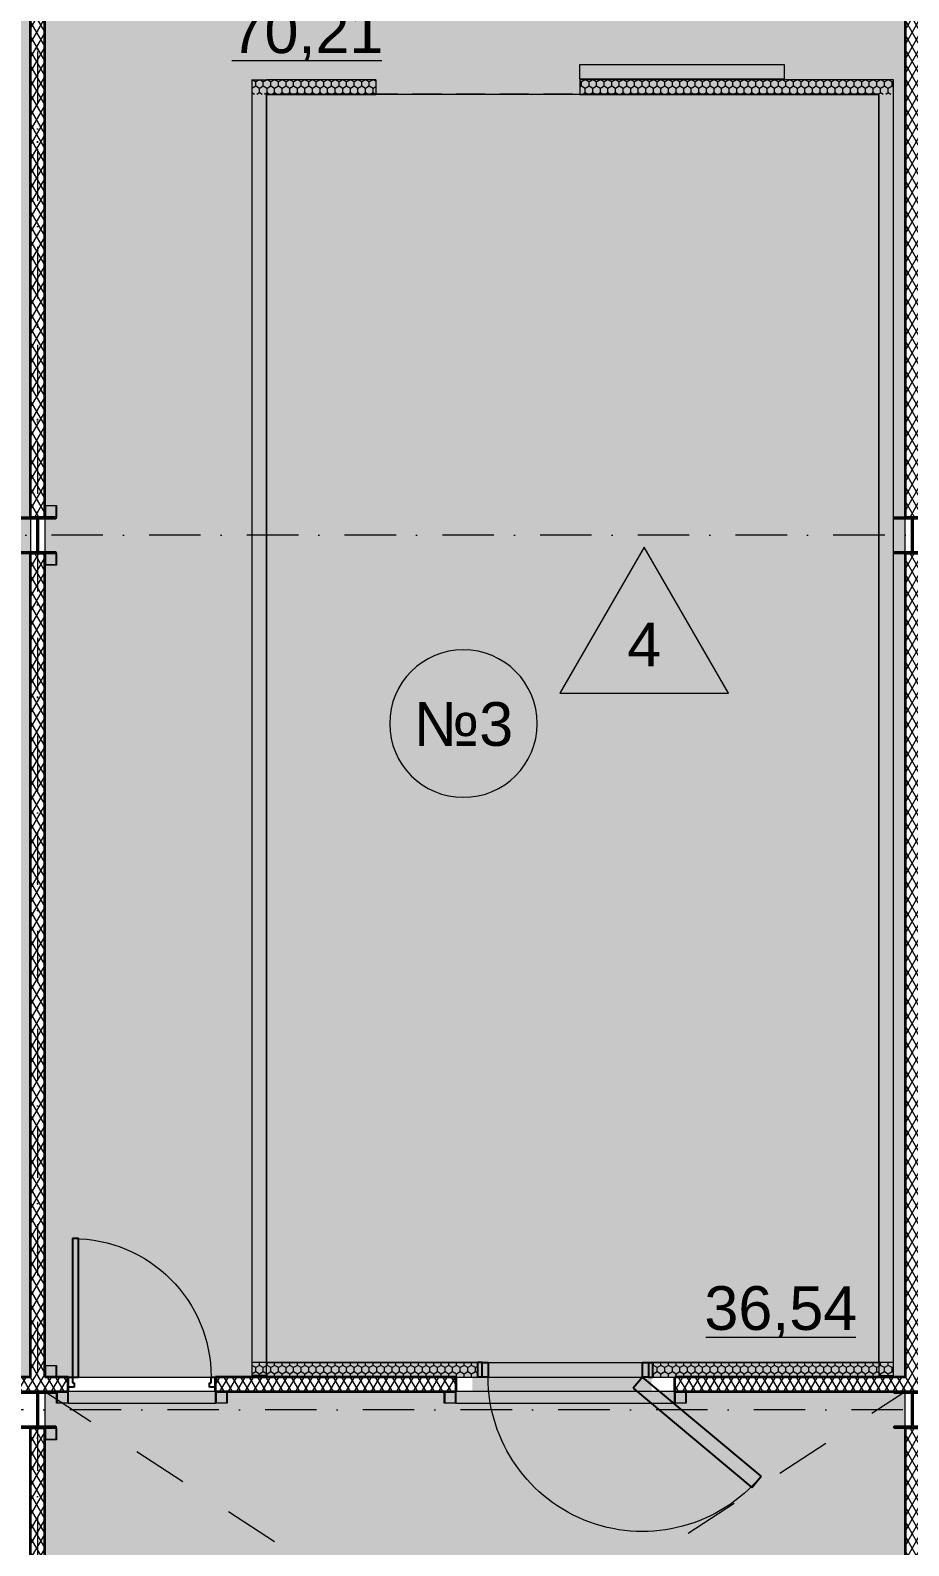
# Model space of a CAD drawing. Header units: millimetres. Extents: x -10605 to 104127, y -15987 to 52426.
# Drawn here: x 57950 to 63975, y 27068 to 37464 of the extents above; entities that cross this region are included whole.
import ezdxf
from ezdxf.enums import TextEntityAlignment as Align

# ---------------------------------------------------------------- set-up
doc = ezdxf.new("R2010")
doc.units = ezdxf.units.MM
doc.header["$MEASUREMENT"] = 0
for name, pattern in [('Dot & Dashed', [670.277762, 352.777767, -176.388884, 0, -141.111112]), ('roto_dd', [752.592, 376.296, -376.296]), ('Крупный пунктир', [634.99999, 0, -634.99999]), ('Штриховая', [300, 200, -100])]:
    doc.linetypes.add(name, pattern=pattern)
for name, color, linetype in [('Двери Archicad', 7, 'Continuous'), ('Зоны', 7, 'Continuous'), ('Зоны морозильные камеры', 7, 'Continuous'), ('Металлический каркас здания', 7, 'Continuous'), ('Морозильные камеры', 7, 'Continuous'), ('Оси', 7, 'Continuous'), ('Стены', 7, 'Continuous')]:
    doc.layers.add(name, color=color, linetype=linetype)
for name, color, linetype, lineweight in [('Двери Archicad_Ном._пера__3', 7, 'Continuous', 0), ('Двери Archicad_Ном._пера__97', 7, 'Continuous', 35), ('Двери Archicad_Ном._пера__98', 7, 'Continuous', 25), ('Зоны морозильные камеры_Ном._пера__100', 7, 'Continuous', 9), ('Зоны_Ном._пера__91', 255, 'Continuous', 0), ('Мебель и  оборудование_Ном._пера__200', 7, 'Continuous', 0), ('Металлический каркас здания_Ном._пера__98', 7, 'Continuous', 25), ('Металлический каркас здания_Ном._пера__99', 7, 'Continuous', 15), ('Оси_Ном._пера__200', 7, 'Continuous', 0), ('Паспорта Зон Archicad_Ном._пера__100', 7, 'Continuous', 9), ('Стены _Ном._пера__97', 7, 'Continuous', 35)]:
    doc.layers.add(name, color=color, linetype=linetype, lineweight=lineweight)
for name, color, linetype, lineweight, true_color in [('Двери Archicad_Ном._пера__6', 7, 'Continuous', 13, 0xc23fa3ff), ('Зоны морозильные камеры_Ном._пера__6', 7, 'Continuous', 13, 0xc23fa3ff), ('Морозильные камеры_Ном._пера__6', 7, 'Continuous', 13, 0xc23fa3ff)]:
    doc.layers.add(name, color=color, linetype=linetype, lineweight=lineweight, true_color=true_color)
doc.styles.add('РЎР“Р•РќР•Р\xa0РР\xa0_РЎРўРР›Р¬_1', font='arial.ttf')
pattern_1 = [(90, (0, 0), (-60, 0), [])]
pattern_2 = [(60, (0, 0), (-43.30127, 25), []), (120, (0, 0), (43.30127, 25), [])]
pattern_3 = [(90, (0, 0), (-51.961524, 0), [30, -60]), (90, (-25.98, 45), (-51.961524, 0), [30, -60]), (150, (-1e-14, 30), (25.980762, 45), [30, -60]), (150, (-51.96, 30), (25.980762, 45), [30, -60]), (210, (0, 0), (-25.980762, 45), [30, -60]), (210, (-51.96, -2e-14), (-25.980762, 45), [30, -60])]

# ---------------------------------------------------------------- blocks, each defined once
blk = doc.blocks.new('Разгрузочный тамбур_16_20', base_point=(59625, 38770))
at = {"layer": 'Зоны', "linetype": 'Continuous', "lineweight": 0, "true_color": 0x3f3f3f}
for points in [[(59470, 28225), (63870, 28225), (63950, 28225), (63950, 40125), (58050, 40125), (58050, 28225)], [(62213, 28225), (60983, 28225), (60983, 28125), (62213, 28125)]]:
    blk.add_hatch(color=250, dxfattribs=at).paths.add_polyline_path(points)
at = {"layer": 'Паспорта Зон Archicad_Ном._пера__100', "color": 7, "linetype": 'Continuous', "lineweight": 9}
blk.add_line((59333, 37258), (60362, 37258), dxfattribs=at)
at = {"layer": 'Паспорта Зон Archicad_Ном._пера__100', "color": 7, "lineweight": 9, "style": 'РЎР“Р•РќР•Р\xa0РР\xa0_РЎРўРР›Р¬_1'}
for tag, p in [('ROOM_NUMBER', (60149, 38612)), ('ROOM_AREA', (59848, 37458))]:
    blk.add_attdef(tag, text='', height=300, dxfattribs=at).set_placement(p, align=Align.MIDDLE_CENTER)
blk = doc.blocks.new('Разгрузочный тамбур_15_21', base_point=(53628, 38770))
at = {"layer": 'Зоны', "linetype": 'Continuous', "lineweight": 0, "true_color": 0x3f3f3f}
blk.add_hatch(color=250, dxfattribs=at).paths.add_polyline_path([(51875, 40125), (51875, 28225), (53470, 28225), (57870, 28225), (57953, 28225), (57953, 40125)])
at = {"layer": 'Паспорта Зон Archicad_Ном._пера__100', "color": 7, "lineweight": 9, "style": 'РЎР“Р•РќР•Р\xa0РР\xa0_РЎРўРР›Р¬_1'}
for tag, p in [('ROOM_NUMBER', (54310, 38687)), ('ROOM_AREA', (53826, 37458))]:
    blk.add_attdef(tag, text='', height=300, dxfattribs=at).set_placement(p, align=Align.MIDDLE_CENTER)
blk = doc.blocks.new('Колонна SHS ГК 27')
at = {"layer": 'Металлический каркас здания_Ном._пера__99', "linetype": 'Continuous', "lineweight": 0, "true_color": 0xffffff}
h = blk.add_hatch(dxfattribs=at)
h.set_pattern_fill('Barabбs_tйglakц_бllу', style=0, pattern_type=2)
h.set_pattern_definition(pattern_1)
h.paths.add_polyline_path([(-40, -40), (40, -40), (40, 40), (-40, 40)])
h.paths.add_polyline_path([(-36.4, -36.4), (-36.4, 36.4), (36.4, 36.4), (36.4, -36.4)], flags=0)
at = {"layer": 'Металлический каркас здания_Ном._пера__99', "color": 7, "linetype": 'Continuous', "lineweight": 15}
for p, q in [((40, 40), (-40, 40)), ((-40, 40), (-40, -40)), ((-36.4, -36.4), (-36.4, 36.4)), ((-36.4, 36.4), (36.4, 36.4)), ((36.4, 36.4), (36.4, -36.4)), ((40, -40), (40, 40)), ((-40, -40), (40, -40)), ((36.4, -36.4), (-36.4, -36.4))]:
    blk.add_line(p, q, dxfattribs=at)
blk = doc.blocks.new('Труба Квадратного Сечения ГК SHS 27_5')
at = {"layer": 'Металлический каркас здания_Ном._пера__99', "color": 7, "linetype": 'Continuous', "lineweight": 15}
for p, q in [((505, 40), (0, 40)), ((0, 40), (0, 0)), ((0, 0), (0, -40)), ((1010, 40), (505, 40)), ((1010, 0), (1010, 40)), ((1010, -40), (1010, 0)), ((0, -40), (505, -40)), ((505, -40), (1010, -40))]:
    blk.add_line(p, q, dxfattribs=at)
blk = doc.blocks.new('Труба Квадратного Сечения ГК SHS 27_6')
at = {"layer": 'Металлический каркас здания_Ном._пера__99', "color": 7, "linetype": 'Continuous', "lineweight": 15}
for p, q in [((750, 40), (0, 40)), ((0, 40), (0, 0)), ((0, 0), (0, -40)), ((1500, 40), (750, 40)), ((1500, 0), (1500, 40)), ((1500, -40), (1500, 0)), ((0, -40), (750, -40)), ((750, -40), (1500, -40))]:
    blk.add_line(p, q, dxfattribs=at)
blk = doc.blocks.new('Зона подготовки товара_44_63', base_point=(61000, 26475))
at = {"layer": 'Зоны', "linetype": 'Continuous', "lineweight": 0, "true_color": 0x3f3f3f}
blk.add_hatch(color=250, dxfattribs=at).paths.add_polyline_path([(63950, 28125), (58050, 28125), (58050, 24275), (63950, 24275)])
at = {"layer": 'Паспорта Зон Archicad_Ном._пера__100', "color": 7, "linetype": 'Continuous', "lineweight": 9}
blk.add_line((62773, 24470), (63802, 24470), dxfattribs=at)
for start, end in [(0, 180), (180, 0)]:
    blk.add_arc((61795, 25328), 506, start, end, dxfattribs=at)
at = {"layer": 'Паспорта Зон Archicad_Ном._пера__100', "color": 7, "lineweight": 9, "style": 'РЎР“Р•РќР•Р\xa0РР\xa0_РЎРўРР›Р¬_1'}
for tag, p in [('ROOM_NUMBER', (61795, 25328)), ('ROOM_AREA', (63288, 24669))]:
    blk.add_attdef(tag, text='', height=300, dxfattribs=at).set_placement(p, align=Align.MIDDLE_CENTER)
blk = doc.blocks.new('Морозильная камера №3_№3_96', base_point=(61105, 33075))
at = {"layer": 'Зоны морозильные камеры_Ном._пера__6', "linetype": 'Continuous', "lineweight": 0, "true_color": 0x0f283f}
for points in [[(61770, 37025), (61770, 37125), (60270, 37125), (60270, 37025)], [(59570, 28325), (63770, 28325), (63770, 37025), (59570, 37025)]]:
    blk.add_hatch(color=158, dxfattribs=at).paths.add_polyline_path(points)
at = {"layer": 'Зоны морозильные камеры_Ном._пера__100', "color": 7, "linetype": 'Штриховая', "lineweight": 9, "flags": 128}
blk.add_lwpolyline([(59570, 28325), (63770, 28325), (63770, 37025), (59570, 37025)], close=True, dxfattribs=at)
at = {"layer": 'Паспорта Зон Archicad_Ном._пера__100', "color": 7, "linetype": 'Continuous', "lineweight": 9}
for p, q in [((62161, 33919), (61582, 32917)), ((62739, 32917), (62161, 33919)), ((61582, 32917), (62739, 32917)), ((62583, 28498), (63612, 28498))]:
    blk.add_line(p, q, dxfattribs=at)
for start, end in [(0, 180), (180, 0)]:
    blk.add_arc((60921, 32708), 506, start, end, dxfattribs=at)
at = {"layer": 'Паспорта Зон Archicad_Ном._пера__100', "color": 7, "lineweight": 9, "style": 'РЎР“Р•РќР•Р\xa0РР\xa0_РЎРўРР›Р¬_1'}
for tag, p in [('DUMMY_112', (62161, 33251)), ('ROOM_NUMBER', (60921, 32705)), ('ROOM_AREA', (63098, 28698))]:
    blk.add_attdef(tag, text='', height=300, dxfattribs=at).set_placement(p, align=Align.MIDDLE_CENTER)
blk = doc.blocks.new('Однопольная Дверь 27_3')
at = {"layer": 'Двери Archicad_Ном._пера__3', "color": 7, "linetype": 'Continuous', "lineweight": 0}
blk.add_arc((475, 0), 950, 90, 180, dxfattribs=at)
at = {"layer": 'Двери Archicad_Ном._пера__97', "color": 7, "linetype": 'Continuous', "lineweight": 35}
for p, q in [((-505, -70), (-505, 0)), ((-505, -70), (-505, 0)), ((505, -70), (505, 0)), ((505, -70), (505, 0)), ((-505, -100), (-505, -70)), ((505, -100), (505, -70))]:
    blk.add_line(p, q, dxfattribs=at)
at = {"layer": 'Двери Archicad_Ном._пера__98', "color": 7, "linetype": 'Continuous', "lineweight": 25}
for p, q in [((435, 0), (435, 950)), ((435, 950), (475, 950)), ((475, 950), (475, 0)), ((-475, 0), (-505, 0)), ((-505, 0), (-505, -70)), ((-475, -40), (-475, 0)), ((475, 0), (435, 0)), ((505, 0), (475, 0)), ((475, 0), (475, -40)), ((505, -70), (505, 0)), ((-505, -70), (-465, -70)), ((-465, -40), (-475, -40)), ((-465, -70), (-465, -40)), ((475, -40), (465, -40)), ((465, -40), (465, -70)), ((465, -70), (505, -70))]:
    blk.add_line(p, q, dxfattribs=at)
blk = doc.blocks.new('Простой Проем Двери')
at = {"layer": 'Двери Archicad_Ном._пера__97', "color": 7, "linetype": 'Continuous', "lineweight": 35}
for p, q in [((-750, 0), (-750, -100)), ((750, 0), (750, -100))]:
    blk.add_line(p, q, dxfattribs=at)
blk = doc.blocks.new('Стена_109', base_point=(98125, 28125))
at = {"layer": 'Стены', "linetype": 'Continuous', "lineweight": 0, "true_color": 0x000000}
h = blk.add_hatch(dxfattribs=at)
h.set_pattern_fill('Batt_Insulation__3_', color=18, style=0, pattern_type=2)
h.set_pattern_definition(pattern_2)
h.paths.add_polyline_path([(56370, 28125), (58210, 28125), (58210, 28225), (56370, 28225)])
h = blk.add_hatch(dxfattribs=at)
h.set_pattern_fill('Batt_Insulation__3_', color=18, style=0, pattern_type=2)
h.set_pattern_definition(pattern_2)
h.paths.add_polyline_path([(59220, 28125), (60870, 28125), (60870, 28225), (59220, 28225)])
h = blk.add_hatch(dxfattribs=at)
h.set_pattern_fill('Batt_Insulation__3_', color=18, style=0, pattern_type=2)
h.set_pattern_definition(pattern_2)
h.paths.add_polyline_path([(62370, 28125), (64210, 28125), (64210, 28225), (62370, 28225)])
at = {"layer": 'Стены _Ном._пера__97', "color": 7, "linetype": 'Continuous', "lineweight": 35}
for p, q in [((58210, 28155), (58210, 28225)), ((59220, 28155), (59220, 28225)), ((60870, 28125), (60870, 28225)), ((62370, 28125), (62370, 28225)), ((58210, 28125), (58210, 28155)), ((59220, 28125), (59220, 28155))]:
    blk.add_line(p, q, dxfattribs=at)
at = {"layer": 'Стены _Ном._пера__97', "color": 7, "linetype": 'Continuous', "lineweight": 35, "flags": 128}
for points in [[(57950, 28225), (56370, 28225)], [(58210, 28225), (58050, 28225)], [(60870, 28225), (59220, 28225)], [(63950, 28225), (62370, 28225)], [(56370, 28125), (58210, 28125)], [(59220, 28125), (60870, 28125)], [(62370, 28125), (64210, 28125)]]:
    blk.add_lwpolyline(points, dxfattribs=at)
at = {"layer": 'Двери Archicad', "color": 7, "linetype": 'Continuous', "lineweight": 50, "xscale": -1, "zscale": 1000}
blk.add_blockref('Однопольная Дверь 27_3', (58715, 28225), dxfattribs=at)
at = {"layer": 'Двери Archicad', "color": 7, "linetype": 'Continuous', "lineweight": 50, "zscale": 1000, "rotation": 180}
blk.add_blockref('Простой Проем Двери', (61620, 28125), dxfattribs=at)
blk = doc.blocks.new('Стена_127', base_point=(64000, 22125))
at = {"layer": 'Стены', "linetype": 'Continuous', "lineweight": 0, "true_color": 0x000000}
h = blk.add_hatch(dxfattribs=at)
h.set_pattern_fill('Batt_Insulation__3_', color=18, style=0, pattern_type=2)
h.set_pattern_definition(pattern_2)
h.paths.add_polyline_path([(64050, 22125), (64050, 27875), (63950, 27875), (63950, 22125)])
at = {"layer": 'Стены _Ном._пера__97', "color": 7, "linetype": 'Continuous', "lineweight": 35, "flags": 128}
for points in [[(64050, 27875), (63950, 27875)], [(63950, 27875), (63950, 24275)], [(64050, 24275), (64050, 27875)], [(63950, 24175), (63950, 22125)], [(64050, 22125), (64050, 24175)], [(63950, 22125), (64050, 22125)]]:
    blk.add_lwpolyline(points, dxfattribs=at)
blk = doc.blocks.new('Стена_130', base_point=(58000, 22125))
at = {"layer": 'Стены', "linetype": 'Continuous', "lineweight": 0, "true_color": 0x000000}
h = blk.add_hatch(dxfattribs=at)
h.set_pattern_fill('Batt_Insulation__3_', color=18, style=0, pattern_type=2)
h.set_pattern_definition(pattern_2)
h.paths.add_polyline_path([(58050, 22125), (58050, 27875), (57950, 27875), (57950, 22125)])
at = {"layer": 'Стены _Ном._пера__97', "color": 7, "linetype": 'Continuous', "lineweight": 35, "flags": 128}
for points in [[(58050, 27875), (57950, 27875)], [(57950, 27875), (57950, 24275)], [(58050, 24275), (58050, 27875)], [(57950, 24175), (57950, 22125)], [(58050, 22125), (58050, 24175)], [(57950, 22125), (58050, 22125)]]:
    blk.add_lwpolyline(points, dxfattribs=at)
blk = doc.blocks.new('Стена_131', base_point=(59470, 37125))
at = {"layer": 'Морозильные камеры', "linetype": 'Continuous', "lineweight": 0, "true_color": 0x000000}
h = blk.add_hatch(dxfattribs=at)
h.set_pattern_fill('Styrofoam_SM_Insulation__3_', color=18, style=0, pattern_type=2)
h.set_pattern_definition(pattern_3)
h.paths.add_polyline_path([(59470, 37125), (59570, 37025), (59570, 37125)])
h = blk.add_hatch(dxfattribs=at)
h.set_pattern_fill('Styrofoam_SM_Insulation__3_', color=18, style=0, pattern_type=2)
h.set_pattern_definition(pattern_3)
h.paths.add_polyline_path([(59470, 37025), (59570, 37025), (59470, 37125)])
h = blk.add_hatch(dxfattribs=at)
h.set_pattern_fill('Styrofoam_SM_Insulation__3_', color=18, style=0, pattern_type=2)
h.set_pattern_definition(pattern_3)
h.paths.add_polyline_path([(59470, 37025), (59470, 28235), (59570, 28235), (59570, 37025)])
h = blk.add_hatch(dxfattribs=at)
h.set_pattern_fill('Styrofoam_SM_Insulation__3_', color=18, style=0, pattern_type=2)
h.set_pattern_definition(pattern_3)
h.paths.add_polyline_path([(59470, 28225), (59570, 28225), (59570, 28235), (59470, 28235)])
at = {"layer": 'Морозильные камеры_Ном._пера__6', "color": 161, "linetype": 'Continuous', "lineweight": 13, "true_color": 0x3fa3ff, "flags": 128}
for points in [[(59470, 37125), (59570, 37125)], [(59470, 37125), (59470, 28235)], [(59570, 28235), (59570, 37025)], [(59570, 28235), (59470, 28235)]]:
    blk.add_lwpolyline(points, dxfattribs=at)
blk = doc.blocks.new('Стена_132', base_point=(63870, 28225))
at = {"layer": 'Морозильные камеры', "linetype": 'Continuous', "lineweight": 0, "true_color": 0x000000}
h = blk.add_hatch(dxfattribs=at)
h.set_pattern_fill('Styrofoam_SM_Insulation__3_', color=18, style=0, pattern_type=2)
h.set_pattern_definition(pattern_3)
h.paths.add_polyline_path([(63770, 37125), (63770, 37025), (63870, 37125)])
h = blk.add_hatch(dxfattribs=at)
h.set_pattern_fill('Styrofoam_SM_Insulation__3_', color=18, style=0, pattern_type=2)
h.set_pattern_definition(pattern_3)
h.paths.add_polyline_path([(63770, 37025), (63870, 37025), (63870, 37125)])
h = blk.add_hatch(dxfattribs=at)
h.set_pattern_fill('Styrofoam_SM_Insulation__3_', color=18, style=0, pattern_type=2)
h.set_pattern_definition(pattern_3)
h.paths.add_polyline_path([(63770, 37025), (63770, 28235), (63870, 28235), (63870, 37025)])
h = blk.add_hatch(dxfattribs=at)
h.set_pattern_fill('Styrofoam_SM_Insulation__3_', color=18, style=0, pattern_type=2)
h.set_pattern_definition(pattern_3)
h.paths.add_polyline_path([(63770, 28225), (63870, 28225), (63870, 28235), (63770, 28235)])
at = {"layer": 'Морозильные камеры_Ном._пера__6', "color": 161, "linetype": 'Continuous', "lineweight": 13, "true_color": 0x3fa3ff, "flags": 128}
for points in [[(63870, 37125), (63770, 37125)], [(63870, 28235), (63870, 37125)], [(63770, 37025), (63770, 28235)], [(63770, 28235), (63870, 28235)]]:
    blk.add_lwpolyline(points, dxfattribs=at)
blk = doc.blocks.new('Наружная Раздвижная Дверь 27')
at = {"layer": 'Двери Archicad_Ном._пера__3', "color": 7, "linetype": 'Continuous', "lineweight": 0}
for p, q in [((700, 105), (2100, 105)), ((700, 5), (700, 105)), ((2100, 105), (2100, 5)), ((2100, 5), (700, 5))]:
    blk.add_line(p, q, dxfattribs=at)
at = {"layer": 'Двери Archicad_Ном._пера__6', "color": 161, "linetype": 'Continuous', "lineweight": 13, "true_color": 0x3fa3ff}
for p, q in [((-700, 0), (-700, -100)), ((700, 0), (700, -100))]:
    blk.add_line(p, q, dxfattribs=at)
blk = doc.blocks.new('Стена_276', base_point=(63870, 37125))
at = {"layer": 'Морозильные камеры', "linetype": 'Continuous', "lineweight": 0, "true_color": 0x000000}
h = blk.add_hatch(dxfattribs=at)
h.set_pattern_fill('Styrofoam_SM_Insulation__3_', color=18, style=0, pattern_type=2)
h.set_pattern_definition(pattern_3)
h.paths.add_polyline_path([(59570, 37125), (59570, 37025), (60320, 37025), (60320, 37125)])
h = blk.add_hatch(dxfattribs=at)
h.set_pattern_fill('Styrofoam_SM_Insulation__3_', color=18, style=0, pattern_type=2)
h.set_pattern_definition(pattern_3)
h.paths.add_polyline_path([(63770, 37125), (61720, 37125), (61720, 37025), (63770, 37025)])
at = {"layer": 'Морозильные камеры_Ном._пера__6', "color": 161, "linetype": 'Continuous', "lineweight": 13, "true_color": 0x3fa3ff}
for p, q in [((60320, 37125), (60320, 37025)), ((61720, 37125), (61720, 37025))]:
    blk.add_line(p, q, dxfattribs=at)
at = {"layer": 'Морозильные камеры_Ном._пера__6', "color": 161, "linetype": 'Continuous', "lineweight": 13, "true_color": 0x3fa3ff, "flags": 128}
for points in [[(60320, 37125), (59570, 37125)], [(63770, 37125), (61720, 37125)], [(59570, 37025), (60320, 37025)], [(61720, 37025), (63770, 37025)]]:
    blk.add_lwpolyline(points, dxfattribs=at)
at = {"layer": 'Двери Archicad', "color": 7, "linetype": 'Continuous', "lineweight": 50, "zscale": 1000}
blk.add_blockref('Наружная Раздвижная Дверь 27', (61020, 37125), dxfattribs=at)
blk = doc.blocks.new('Однопольная Дверь 27_4')
at = {"layer": 'Двери Archicad_Ном._пера__3', "color": 7, "linetype": 'Continuous', "lineweight": 0}
blk.add_arc((530, 0), 1060, 40, 180, dxfattribs=at)
at = {"layer": 'Двери Archicad_Ном._пера__6', "color": 161, "linetype": 'Continuous', "lineweight": 13, "true_color": 0x3fa3ff}
for p, q in [((-600, 0), (-600, -100)), ((-600, 0), (-600, -100)), ((600, 0), (600, -100)), ((600, 0), (600, -100))]:
    blk.add_line(p, q, dxfattribs=at)
at = {"layer": 'Двери Archicad_Ном._пера__98', "color": 7, "linetype": 'Continuous', "lineweight": 25}
for p, q in [((466, 77), (1278, 758)), ((1278, 758), (1342, 681)), ((1342, 681), (530, 0)), ((-570, 0), (-600, 0)), ((-600, 0), (-600, -100)), ((-530, 0), (-570, 0)), ((-570, 0), (-570, -100)), ((-530, -100), (-530, 0)), ((530, 0), (466, 77)), ((570, 0), (530, 0)), ((530, 0), (530, -100)), ((570, 0), (600, 0)), ((570, -100), (570, 0)), ((600, 0), (600, -100)), ((-570, -100), (-600, -100)), ((-570, -100), (-530, -100)), ((530, -100), (570, -100)), ((570, -100), (600, -100))]:
    blk.add_line(p, q, dxfattribs=at)
blk = doc.blocks.new('Стена_285', base_point=(59470, 28225))
at = {"layer": 'Морозильные камеры', "linetype": 'Continuous', "lineweight": 0, "true_color": 0x000000}
h = blk.add_hatch(dxfattribs=at)
h.set_pattern_fill('Styrofoam_SM_Insulation__3_', color=18, style=0, pattern_type=2)
h.set_pattern_definition(pattern_3)
h.paths.add_polyline_path([(59470, 28225), (61020, 28225), (61020, 28325), (59470, 28325)])
h = blk.add_hatch(dxfattribs=at)
h.set_pattern_fill('Styrofoam_SM_Insulation__3_', color=18, style=0, pattern_type=2)
h.set_pattern_definition(pattern_3)
h.paths.add_polyline_path([(62220, 28225), (63870, 28225), (63870, 28325), (62220, 28325)])
at = {"layer": 'Морозильные камеры_Ном._пера__6', "color": 161, "linetype": 'Continuous', "lineweight": 13, "true_color": 0x3fa3ff}
for p, q in [((61020, 28225), (61020, 28325)), ((62220, 28225), (62220, 28325))]:
    blk.add_line(p, q, dxfattribs=at)
at = {"layer": 'Морозильные камеры_Ном._пера__6', "color": 161, "linetype": 'Continuous', "lineweight": 13, "true_color": 0x3fa3ff, "flags": 128}
for points in [[(61020, 28325), (59470, 28325)], [(59470, 28325), (59470, 28225)], [(63870, 28325), (62220, 28325)], [(63870, 28225), (63870, 28325)], [(59470, 28225), (61020, 28225)], [(62220, 28225), (63870, 28225)]]:
    blk.add_lwpolyline(points, dxfattribs=at)
at = {"layer": 'Двери Archicad', "color": 7, "linetype": 'Continuous', "lineweight": 50, "xscale": -0.9999999999999999, "zscale": 1000, "rotation": 180.0000009037798}
blk.add_blockref('Однопольная Дверь 27_4', (61620, 28225), dxfattribs=at)
blk = doc.blocks.new('Стена_367', base_point=(58000, 34125))
at = {"layer": 'Стены', "linetype": 'Continuous', "lineweight": 0, "true_color": 0x000000}
h = blk.add_hatch(dxfattribs=at)
h.set_pattern_fill('Batt_Insulation__3_', color=18, style=0, pattern_type=2)
h.set_pattern_definition(pattern_2)
h.paths.add_polyline_path([(58050, 34125), (58050, 39875), (57950, 39875), (57950, 34125)])
at = {"layer": 'Стены _Ном._пера__97', "color": 7, "linetype": 'Continuous', "lineweight": 35, "flags": 128}
for points in [[(58050, 39875), (57950, 39875)], [(57950, 39875), (57950, 34125)], [(58050, 34125), (58050, 39875)], [(57950, 34125), (58050, 34125)]]:
    blk.add_lwpolyline(points, dxfattribs=at)
blk = doc.blocks.new('Стена_372', base_point=(64000, 34125))
at = {"layer": 'Стены', "linetype": 'Continuous', "lineweight": 0, "true_color": 0x000000}
h = blk.add_hatch(dxfattribs=at)
h.set_pattern_fill('Batt_Insulation__3_', color=18, style=0, pattern_type=2)
h.set_pattern_definition(pattern_2)
h.paths.add_polyline_path([(64050, 34125), (64050, 39875), (63950, 39875), (63950, 34125)])
at = {"layer": 'Стены _Ном._пера__97', "color": 7, "linetype": 'Continuous', "lineweight": 35, "flags": 128}
for points in [[(64050, 39875), (63950, 39875)], [(63950, 39875), (63950, 34125)], [(64050, 34125), (64050, 39875)], [(63950, 34125), (64050, 34125)]]:
    blk.add_lwpolyline(points, dxfattribs=at)
blk = doc.blocks.new('Стена_378', base_point=(58000, 28125))
at = {"layer": 'Стены', "linetype": 'Continuous', "lineweight": 0, "true_color": 0x000000}
h = blk.add_hatch(dxfattribs=at)
h.set_pattern_fill('Batt_Insulation__3_', color=18, style=0, pattern_type=2)
h.set_pattern_definition(pattern_2)
h.paths.add_polyline_path([(58050, 28225), (58050, 33875), (57950, 33875), (57950, 28225)])
at = {"layer": 'Стены _Ном._пера__97', "color": 7, "linetype": 'Continuous', "lineweight": 35, "flags": 128}
for points in [[(58050, 33875), (57950, 33875)], [(57950, 33875), (57950, 28225)], [(58050, 28225), (58050, 33875)]]:
    blk.add_lwpolyline(points, dxfattribs=at)
blk = doc.blocks.new('Стена_382', base_point=(64000, 28125))
at = {"layer": 'Стены', "linetype": 'Continuous', "lineweight": 0, "true_color": 0x000000}
h = blk.add_hatch(dxfattribs=at)
h.set_pattern_fill('Batt_Insulation__3_', color=18, style=0, pattern_type=2)
h.set_pattern_definition(pattern_2)
h.paths.add_polyline_path([(64050, 28225), (64050, 33875), (63950, 33875), (63950, 28225)])
at = {"layer": 'Стены _Ном._пера__97', "color": 7, "linetype": 'Continuous', "lineweight": 35, "flags": 128}
for points in [[(64050, 33875), (63950, 33875)], [(63950, 33875), (63950, 28225)], [(64050, 28225), (64050, 33875)]]:
    blk.add_lwpolyline(points, dxfattribs=at)
blk = doc.blocks.new('Колонна Универсальная 27')
at = {"layer": 'Металлический каркас здания_Ном._пера__98', "linetype": 'Continuous', "lineweight": 0, "true_color": 0xffffff}
h = blk.add_hatch(dxfattribs=at)
h.set_pattern_fill('Barabбs_tйglakц_бllу', style=0, pattern_type=2)
h.set_pattern_definition(pattern_1)
h.paths.add_polyline_path([(-125, -125), (125, -125), (125, -113), (4, -113), (4, 113), (125, 113), (125, 125), (-125, 125), (-125, 113), (-4, 113), (-4, -113), (-125, -113)])
at = {"layer": 'Металлический каркас здания_Ном._пера__98', "color": 7, "linetype": 'Continuous', "lineweight": 25}
for p, q in [((125, 125), (-125, 125)), ((-125, 125), (-125, 113)), ((-125, 113), (-4, 113)), ((-4, 113), (-4, -113)), ((4, -113), (4, 113)), ((4, 113), (125, 113)), ((125, 113), (125, 125)), ((-4, -113), (-125, -113)), ((-125, -113), (-125, -125)), ((-125, -125), (125, -125)), ((125, -113), (4, -113)), ((125, -125), (125, -113))]:
    blk.add_line(p, q, dxfattribs=at)
blk = doc.blocks.new('Стандартный Маркер Сетки_3')
at = {"layer": 'Оси_Ном._пера__200', "color": 7, "linetype": 'Dot & Dashed', "lineweight": 0}
blk.add_line((0, 0), (107930, 0), dxfattribs=at)
at = {"layer": 'Оси_Ном._пера__200', "color": 7, "lineweight": 0, "style": 'РЎР“Р•РќР•Р\xa0РР\xa0_РЎРўРР›Р¬_1'}
blk.add_attdef('AC_MarkerText_1', text='', height=300, dxfattribs=at).set_placement((108330, 150), align=Align.TOP_CENTER)
blk = doc.blocks.new('Стандартный Маркер Сетки')
at = {"layer": 'Оси_Ном._пера__200', "color": 7, "linetype": 'Dot & Dashed', "lineweight": 0}
blk.add_line((0, 0), (107805, 0), dxfattribs=at)
at = {"layer": 'Оси_Ном._пера__200', "color": 7, "lineweight": 0, "style": 'РЎР“Р•РќР•Р\xa0РР\xa0_РЎРўРР›Р¬_1'}
blk.add_attdef('AC_MarkerText_1', text='', height=300, dxfattribs=at).set_placement((108205, 150), align=Align.TOP_CENTER)
blk = doc.blocks.new('Двутавp К 26020-83 27_4')
at = {"layer": 'Металлический каркас здания_Ном._пера__98', "color": 7, "linetype": 'Крупный пунктир', "lineweight": 25}
blk.add_line((0, 0), (39750, 0), dxfattribs=at)
blk = doc.blocks.new('Стандартный Маркер Сетки_4')
at = {"layer": 'Оси_Ном._пера__200', "color": 7, "linetype": 'Dot & Dashed', "lineweight": 0}
blk.add_line((0, 0), (55187, 0), dxfattribs=at)
at = {"layer": 'Оси_Ном._пера__200', "color": 7, "lineweight": 0, "style": 'РЎР“Р•РќР•Р\xa0РР\xa0_РЎРўРР›Р¬_1'}
blk.add_attdef('AC_MarkerText_1', text='', height=300, rotation=90, dxfattribs=at).set_placement((55368, -69), align=Align.TOP_CENTER)

msp = doc.modelspace()

# ---------------------------------------------------------------- linework, layer by layer
at = {"layer": 'Зоны морозильные камеры_Ном._пера__6', "color": 161, "linetype": 'Continuous', "lineweight": 13, "true_color": 0x3fa3ff, "flags": 128}
msp.add_lwpolyline([(59570, 28325.00012), (63770.05667, 28325.00012), (63770.05667, 37025.00012), (59570, 37025.00012)], close=True, dxfattribs=at)
at = {"layer": 'Зоны_Ном._пера__91', "color": 255, "linetype": 'Continuous', "lineweight": 0, "flags": 128}
for points in [[(51875.055, 40125.00012), (51875.055, 28225.00005), (53470.00005, 28225.00005), (57870.05685, 28225.00005), (57953.39327, 28225.00005), (57953.39327, 40125.00012)], [(59469.99993, 28225.00005), (63870.05673, 28225.00005), (63949.99988, 28225.00005), (63949.99988, 40125.00012), (58049.99989, 40125.00012), (58049.99989, 28225.00005)], [(63949.99994, 28125.00005), (58049.99994, 28125.00005), (58049.99994, 24274.50005), (63949.99994, 24274.50005)]]:
    msp.add_lwpolyline(points, close=True, dxfattribs=at)
at = {"layer": 'Мебель и  оборудование_Ном._пера__200', "color": 7, "linetype": 'roto_dd', "lineweight": 0, "flags": 128}
for points in [[(58049.99989, 28125.00005), (63949.99994, 24274.50005)], [(58049.99989, 24274.50005), (63949.99994, 28125.00005)]]:
    msp.add_lwpolyline(points, dxfattribs=at)

# ---------------------------------------------------------------- block references
at = {"layer": 'Зоны', "color": 7, "linetype": 'Continuous', "lineweight": 9}
msp.add_blockref('Разгрузочный тамбур_15_21', (53628.24052, 38769.61505), dxfattribs=at)
ref = msp.add_blockref('Разгрузочный тамбур_16_20', (59624.84718, 38769.61505), dxfattribs=at)
ref.add_attrib('ROOM_AREA', '70,21', dxfattribs={"layer": 'Паспорта Зон Archicad_Ном._пера__100', "color": 7, "lineweight": 9, "height": 300, "style": 'РЎР“Р•РќР•Р\xa0РР\xa0_РЎРўРР›Р¬_1'}).set_placement((59847.58484, 37457.75342), align=Align.MIDDLE_CENTER)
msp.add_blockref('Зона подготовки товара_44_63', (60999.99994, 26474.50005), dxfattribs=at).add_auto_attribs({'ROOM_NUMBER': '44', 'ROOM_AREA': '22,72'})
at = {"layer": 'Зоны морозильные камеры', "color": 7, "linetype": 'Continuous', "lineweight": 9}
msp.add_blockref('Морозильная камера №3_№3_96', (61104.90935, 33075.01501), dxfattribs=at).add_auto_attribs({'ROOM_NUMBER': '№3', 'ROOM_AREA': '36,54', 'DUMMY_112': '4'})
at = {"layer": 'Металлический каркас здания', "color": 7, "linetype": 'Continuous', "lineweight": 9, "zscale": 1000, "rotation": 270}
msp.add_blockref('Двутавp К 26020-83 27_4', (58000.00006, 39875.00005), dxfattribs=at)
at = {"layer": 'Металлический каркас здания_Ном._пера__98', "color": 7, "linetype": 'Continuous', "lineweight": 25, "xscale": -1, "zscale": 1000}
for p in [(58000.21556, 33999.99222), (64000.21444, 33999.99222), (58000.02889, 28000.00005), (64000, 28000.00005)]:
    msp.add_blockref('Колонна Универсальная 27', p, dxfattribs=at)
at = {"layer": 'Металлический каркас здания_Ном._пера__99', "color": 7, "linetype": 'Continuous', "lineweight": 15, "xscale": -1, "zscale": 1000}
for p in [(58089.99994, 34164.99222), (58089.99994, 33834.99222), (58089.99994, 28265.00005), (58170.50008, 28085.00005), (59260.50008, 28085.00005), (58089.99994, 27835.00005)]:
    msp.add_blockref('Колонна SHS ГК 27', p, dxfattribs=at)
at = {"layer": 'Металлический каркас здания_Ном._пера__99', "color": 7, "linetype": 'Continuous', "lineweight": 15, "zscale": 1000}
msp.add_blockref('Труба Квадратного Сечения ГК SHS 27_5', (58210.50008, 28085.00005), dxfattribs=at)
at = {"layer": 'Металлический каркас здания_Ном._пера__99', "color": 7, "linetype": 'Continuous', "lineweight": 15, "xscale": -1, "zscale": 1000, "rotation": 180}
for p in [(60829.52848, 28085.00005), (62409.52848, 28085.00005)]:
    msp.add_blockref('Колонна SHS ГК 27', p, dxfattribs=at)
at = {"layer": 'Металлический каркас здания_Ном._пера__99', "color": 7, "linetype": 'Continuous', "lineweight": 15, "zscale": 1000, "rotation": 180}
msp.add_blockref('Труба Квадратного Сечения ГК SHS 27_6', (62369.52848, 28085.00005), dxfattribs=at)
at = {"layer": 'Морозильные камеры', "color": 161, "lineweight": 13, "true_color": 0x3fa3ff}
for name, p in [('Стена_276', (63870.05681, 37125.00012)), ('Стена_131', (59470.00014, 37125.00012)), ('Стена_132', (63870.05667, 28225.00005)), ('Стена_285', (59470, 28225.00005))]:
    msp.add_blockref(name, p, dxfattribs=at)
at = {"layer": 'Оси', "color": 8, "linetype": 'Continuous', "lineweight": 0, "true_color": 0x747474, "zscale": 1000, "rotation": 270}
msp.add_blockref('Стандартный Маркер Сетки_4', (58000, 40000.00005), dxfattribs=at)
at = {"layer": 'Оси', "color": 8, "linetype": 'Continuous', "lineweight": 0, "true_color": 0x747474, "xscale": -1, "zscale": 1000}
for name, p in [('Стандартный Маркер Сетки', (98000.00007, 34000.00005)), ('Стандартный Маркер Сетки_3', (98125, 28000.00005))]:
    msp.add_blockref(name, p, dxfattribs=at)
at = {"layer": 'Стены', "color": 7, "lineweight": 35}
for name, p in [('Стена_367', (57999.99994, 34124.99222)), ('Стена_372', (63999.99994, 34124.99222)), ('Стена_378', (57999.99994, 28125.00005)), ('Стена_382', (63999.99994, 28125.00005)), ('Стена_109', (98125, 28125.00005)), ('Стена_130', (57999.99994, 22125.00005)), ('Стена_127', (63999.99994, 22125.00005))]:
    msp.add_blockref(name, p, dxfattribs=at)

doc.saveas('drawing.dxf')
